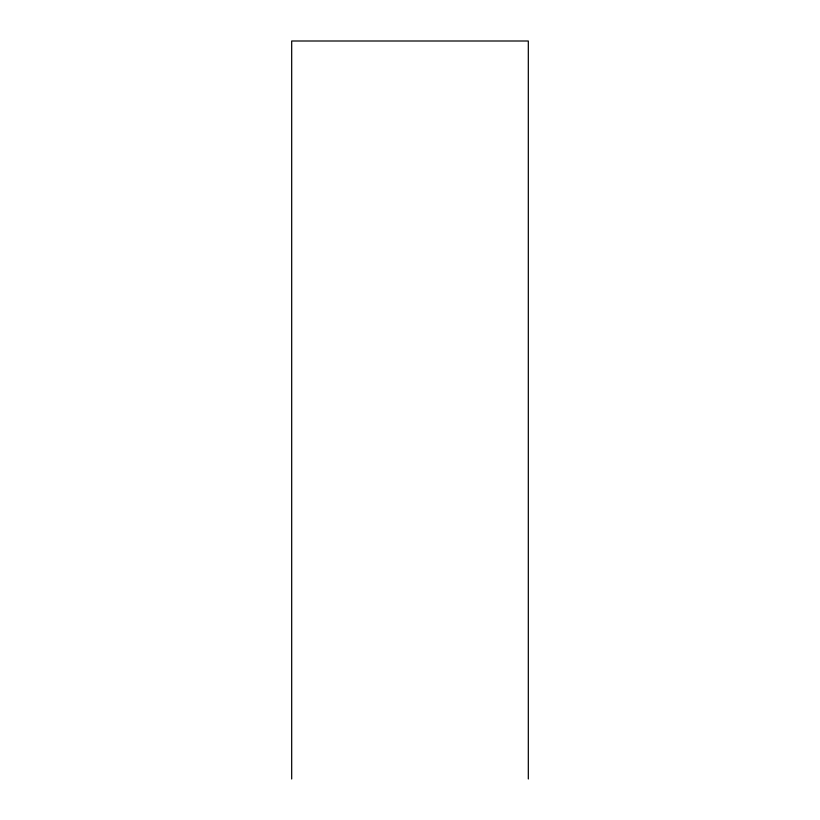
<?xml version="1.0" encoding="UTF-8"?>
<svg xmlns="http://www.w3.org/2000/svg" width="820" height="820" viewBox="0 0 820 820"><rect width="100%" height="100%" fill="white"/><g stroke="black" fill="none" stroke-linecap="round" stroke-linejoin="round"><path stroke-width="1.23" d="M528.316 779L528.316 41L291.684 41L291.684 779"/></g></svg>
